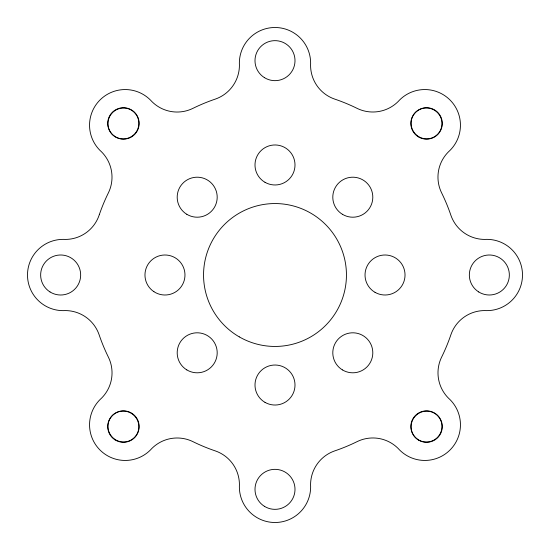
<?xml version="1.0" encoding="UTF-8"?>
<svg xmlns="http://www.w3.org/2000/svg" width="550" height="550" viewBox="0 0 550 550"><rect width="100%" height="100%" fill="white"/><g stroke="black" fill="none" stroke-linecap="round" stroke-linejoin="round"><path stroke-width="0.82" d="M99.323 214.617L99.055 215.414A35.716 35.716 0 0 1 63.333 239.367A35.633 35.633 0 0 0 27.5 274.897A35.633 35.633 0 0 0 63.112 310.64A35.853 35.853 0 0 1 98.993 334.4L99.667 336.353A185.762 185.762 0 0 0 107.552 355.417L108.453 357.273A35.716 35.716 0 0 1 100.134 399.479A35.633 35.633 0 0 0 99.914 449.934A35.633 35.633 0 0 0 150.377 450.024A35.853 35.853 0 0 1 192.548 441.457L194.404 442.365A185.762 185.762 0 0 0 213.462 450.271L215.414 450.945A35.716 35.716 0 0 1 239.367 486.668A35.633 35.633 0 0 0 274.897 522.5A35.633 35.633 0 0 0 310.64 486.888A35.853 35.853 0 0 1 334.4 451.007L336.353 450.333A185.762 185.762 0 0 0 355.417 442.447L357.273 441.547A35.716 35.716 0 0 1 399.479 449.866A35.633 35.633 0 0 0 449.934 450.086A35.633 35.633 0 0 0 450.024 399.623A35.853 35.853 0 0 1 441.457 357.452L442.365 355.596A185.762 185.762 0 0 0 450.271 336.538L450.945 334.586A35.716 35.716 0 0 1 486.668 310.633A35.633 35.633 0 0 0 522.5 275.103A35.633 35.633 0 0 0 486.888 239.36A35.853 35.853 0 0 1 451.007 215.6L450.333 213.647A185.762 185.762 0 0 0 442.447 194.583L441.547 192.727A35.716 35.716 0 0 1 449.866 150.521A35.633 35.633 0 0 0 450.086 100.066A35.633 35.633 0 0 0 399.623 99.976A35.853 35.853 0 0 1 357.452 108.542L355.596 107.635A185.762 185.762 0 0 0 336.538 99.729L334.586 99.055A35.716 35.716 0 0 1 310.633 63.333A35.633 35.633 0 0 0 275.103 27.5A35.633 35.633 0 0 0 239.36 63.112A35.853 35.853 0 0 1 215.6 98.993L213.647 99.667A185.762 185.762 0 0 0 194.583 107.552L192.727 108.453A35.716 35.716 0 0 1 150.521 100.134A35.633 35.633 0 0 0 100.066 99.914A35.633 35.633 0 0 0 99.976 150.377A35.853 35.853 0 0 1 108.542 192.548L107.635 194.404A185.762 185.762 0 0 0 99.729 213.462L99.323 214.617M239.278 336.875A71.445 71.445 0 0 0 346.445 275A71.445 71.445 0 0 0 239.278 213.125A71.445 71.445 0 0 0 239.278 336.875M264.997 402.353A20.006 20.006 0 0 0 295.006 385.027A20.006 20.006 0 0 0 264.997 367.703A20.006 20.006 0 0 0 264.997 402.353M264.371 506.289A20.006 20.006 0 0 0 294.993 490.078A20.006 20.006 0 0 0 265.636 471.666A20.006 20.006 0 0 0 264.371 506.289M418.282 439.924A15.716 15.716 0 0 0 442.276 427.061A15.716 15.716 0 0 0 419.134 412.713A15.716 15.716 0 0 0 418.282 439.924M342.423 369.902A20.006 20.006 0 0 0 372.804 353.244A20.006 20.006 0 0 0 343.186 335.259A20.006 20.006 0 0 0 342.423 369.902M375.024 292.325A20.006 20.006 0 0 0 405.034 275A20.006 20.006 0 0 0 375.024 257.675A20.006 20.006 0 0 0 375.024 292.325M418.282 136.792A15.716 15.716 0 0 0 442.276 123.929A15.716 15.716 0 0 0 419.134 109.581A15.716 15.716 0 0 0 418.282 136.792M342.423 214.301A20.006 20.006 0 0 0 372.804 197.636A20.006 20.006 0 0 0 343.186 179.657A20.006 20.006 0 0 0 342.423 214.301M478.713 291.947A20.006 20.006 0 0 0 509.334 275.736A20.006 20.006 0 0 0 479.985 257.317A20.006 20.006 0 0 0 478.713 291.947M186.814 214.301A20.006 20.006 0 0 0 217.195 197.636A20.006 20.006 0 0 0 187.577 179.657A20.006 20.006 0 0 0 186.814 214.301M264.371 77.605A20.006 20.006 0 0 0 294.993 61.387A20.006 20.006 0 0 0 265.636 42.976A20.006 20.006 0 0 0 264.371 77.605M264.997 182.298A20.006 20.006 0 0 0 295.006 164.972A20.006 20.006 0 0 0 264.997 147.647A20.006 20.006 0 0 0 264.997 182.298M115.149 136.792A15.716 15.716 0 0 0 139.15 123.929A15.716 15.716 0 0 0 116.009 109.581A15.716 15.716 0 0 0 115.149 136.792M50.023 291.947A20.006 20.006 0 0 0 80.651 275.736A20.006 20.006 0 0 0 51.294 257.317A20.006 20.006 0 0 0 50.023 291.947M186.814 369.902A20.006 20.006 0 0 0 217.195 353.244A20.006 20.006 0 0 0 187.577 335.259A20.006 20.006 0 0 0 186.814 369.902M153.897 291.665A20.006 20.006 0 0 0 184.938 276.258A20.006 20.006 0 0 0 156.076 257.084A20.006 20.006 0 0 0 153.897 291.665M115.149 439.924A15.716 15.716 0 0 0 139.15 427.061A15.716 15.716 0 0 0 116.009 412.713A15.716 15.716 0 0 0 115.149 439.924M108.494 430.464A15.538 15.386 45 0 0 134.399 437.525A15.538 15.386 45 0 0 127.339 411.62A15.538 15.386 45 0 0 108.494 430.464M127.339 138.38A15.538 15.386 -45 0 0 134.399 112.475A15.538 15.386 -45 0 0 108.494 119.536A15.538 15.386 -45 0 0 127.339 138.38M411.62 127.339A15.538 15.386 45 0 0 437.525 134.399A15.538 15.386 45 0 0 430.464 108.494A15.538 15.386 45 0 0 411.62 127.339M429.516 441.732A15.538 15.386 -45 0 0 438.185 416.309A15.538 15.386 -45 0 0 411.909 421.733A15.538 15.386 -45 0 0 429.516 441.732"/></g></svg>
